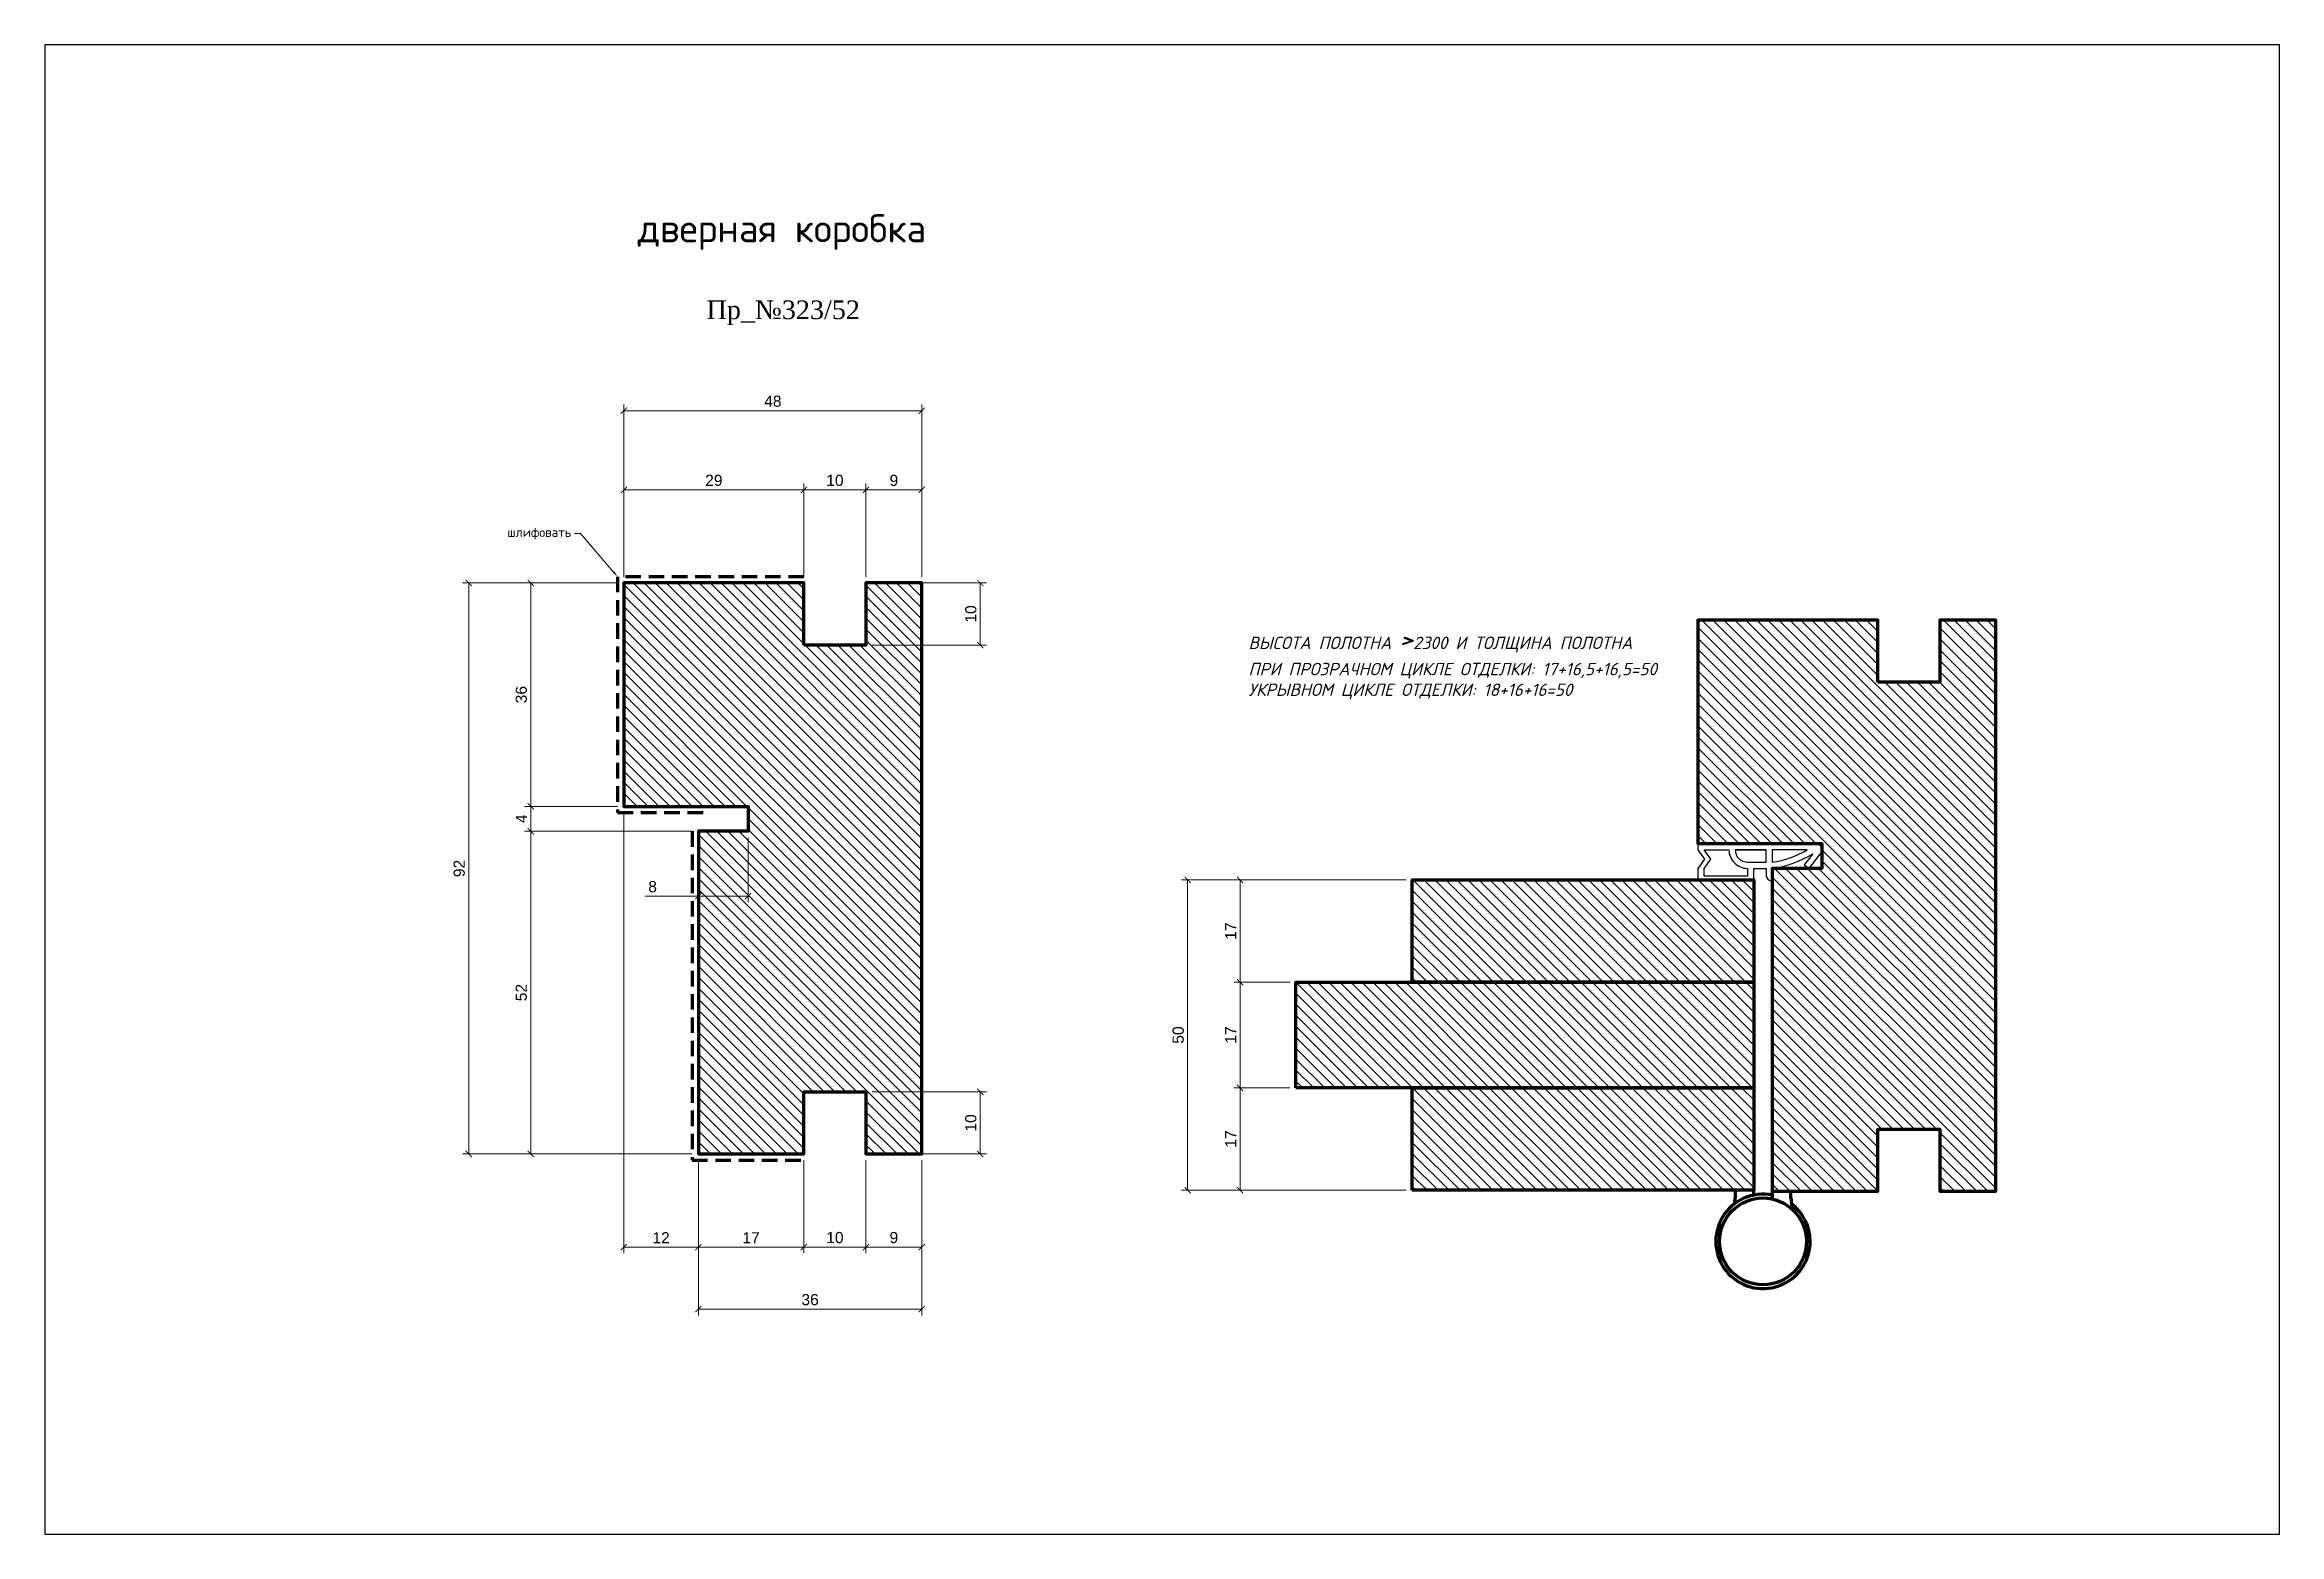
# Model space of a CAD drawing. Header units: millimetres. Extents: x 162 to 522, y -4419 to -4179.
import ezdxf
from ezdxf import colors
from ezdxf.entities.mleader import LeaderData, LeaderLine
from ezdxf.math import Vec2, Vec3

# ---------------------------------------------------------------- set-up
doc = ezdxf.new("R2010")
doc.units = ezdxf.units.MM
doc.linetypes.add('HIDDEN', pattern=[0.375, 0.25, -0.125])
doc.layers.add('Outside panel', color=7, linetype='Continuous', lineweight=18, true_color=0x7f5e57)
for name, color, linetype, lineweight in [('дб ФУРНИТУРА', 1, 'Continuous', 30), ('линия 50', 1, 'Continuous', 100), ('служебный слой РАЗМЕРЫ', 7, 'Continuous', 9)]:
    doc.layers.add(name, color=color, linetype=linetype, lineweight=lineweight)
doc.layers.add('размеры в модели', color=7, linetype='Continuous')
doc.styles.add('ELECT', font='times.ttf')
doc.styles.get("Standard").update_dxf_attribs({"font": 'arial.ttf'})
doc.styles.add('ЕСКД профили текст', font='isocpeur.ttf')
doc.styles.add('ЕСКД штамп_текст', font='isocpeur.ttf')
doc.dimstyles.new('M_1', dxfattribs={"dimtxt": 1.8, "dimasz": 1, "dimexe": 1, "dimexo": 1, "dimgap": 0.6, "dimtad": 1, "dimdec": 0, "dimdsep": 46, "dimtxsty": 'Standard', "dimblk": 'ARCHTICK', "dimcen": -5, "dimclrd": 7, "dimclre": 7, "dimclrt": 7, "dimadec": 0, "dimazin": 0, "dimtfac": 1, "dimtdec": 0, "dimtmove": 0, "dimatfit": 3, "dimfxl": 1, "dimtolj": 1, "dimtzin": 0, "dimlwd": 5, "dimlwe": 5, "dimarcsym": 0})
pattern_1 = [(135, (-310166.1104, 88364.3848), (-0.8838834765, -0.8838834765), [])]

# ---------------------------------------------------------------- blocks, each defined once
blk = doc.blocks.new('_ArchTick')
at = {"color": 0, "linetype": 'ByBlock', "const_width": 0.15}
blk.add_lwpolyline([(-0.5, -0.5), (0.5, 0.5)], dxfattribs=at)
blk = doc.blocks.new('*D22')
at = {"layer": 'Defpoints', "color": 0, "ltscale": 1000, "transparency": 16777216}
for p in [(302.92, -4237.98), (254.92, -4265.73), (302.92, -4265.73)]:
    blk.add_point(p, dxfattribs=at)
at = {"layer": 'размеры в модели', "color": 7, "lineweight": 5, "ltscale": 1000, "transparency": 16777216}
for p, q in [((254.92, -4264.73), (254.92, -4236.98)), ((302.92, -4264.73), (302.92, -4236.98)), ((254.92, -4237.98), (302.92, -4237.98))]:
    blk.add_line(p, q, dxfattribs=at)
at = {"layer": 'размеры в модели', "color": 7, "lineweight": 5, "ltscale": 1000, "transparency": 16777216, "rotation": 180}
blk.add_blockref('_ArchTick', (254.92, -4237.98), dxfattribs=at)
at = {"layer": 'размеры в модели', "color": 7, "lineweight": 5, "ltscale": 1000, "transparency": 16777216}
blk.add_blockref('_ArchTick', (302.92, -4237.98), dxfattribs=at)
at = {"layer": 'размеры в модели', "color": 7, "ltscale": 1000, "transparency": 16777216, "insert": (278.92, -4236.46), "char_height": 1.8, "attachment_point": 5}
blk.add_mtext('\\A1;48', dxfattribs=at)
blk = doc.blocks.new('*D21')
at = {"layer": 'Defpoints', "color": 0, "ltscale": 1000, "transparency": 16777216}
for p in [(283.92, -4357.73), (293.92, -4357.73), (283.92, -4372.73)]:
    blk.add_point(p, dxfattribs=at)
at = {"layer": 'размеры в модели', "color": 7, "lineweight": 5, "ltscale": 1000, "transparency": 16777216}
for p, q in [((283.92, -4358.73), (283.92, -4373.73)), ((293.92, -4358.73), (293.92, -4373.73)), ((293.92, -4372.73), (283.92, -4372.73))]:
    blk.add_line(p, q, dxfattribs=at)
at = {"layer": 'размеры в модели', "color": 7, "lineweight": 5, "ltscale": 1000, "transparency": 16777216, "rotation": 180}
blk.add_blockref('_ArchTick', (283.92, -4372.73), dxfattribs=at)
at = {"layer": 'размеры в модели', "color": 7, "lineweight": 5, "ltscale": 1000, "transparency": 16777216}
blk.add_blockref('_ArchTick', (293.92, -4372.73), dxfattribs=at)
at = {"layer": 'размеры в модели', "color": 7, "ltscale": 1000, "transparency": 16777216, "insert": (288.92, -4371.21), "char_height": 1.8, "attachment_point": 5}
blk.add_mtext('\\A1;10', dxfattribs=at)
blk = doc.blocks.new('*D20')
at = {"layer": 'Defpoints', "color": 0, "ltscale": 1000, "transparency": 16777216}
for p in [(283.92, -4250.73), (283.92, -4265.73), (293.92, -4265.73)]:
    blk.add_point(p, dxfattribs=at)
at = {"layer": 'размеры в модели', "color": 7, "lineweight": 5, "ltscale": 1000, "transparency": 16777216}
for p, q in [((283.92, -4264.73), (283.92, -4249.73)), ((293.92, -4250.73), (283.92, -4250.73)), ((293.92, -4264.73), (293.92, -4249.73))]:
    blk.add_line(p, q, dxfattribs=at)
at = {"layer": 'размеры в модели', "color": 7, "lineweight": 5, "ltscale": 1000, "transparency": 16777216, "rotation": 180}
blk.add_blockref('_ArchTick', (283.92, -4250.73), dxfattribs=at)
at = {"layer": 'размеры в модели', "color": 7, "lineweight": 5, "ltscale": 1000, "transparency": 16777216}
blk.add_blockref('_ArchTick', (293.92, -4250.73), dxfattribs=at)
at = {"layer": 'размеры в модели', "color": 7, "ltscale": 1000, "transparency": 16777216, "insert": (288.92, -4249.21), "char_height": 1.8, "attachment_point": 5}
blk.add_mtext('\\A1;10', dxfattribs=at)
blk = doc.blocks.new('*D19')
at = {"layer": 'Defpoints', "color": 0, "ltscale": 1000, "transparency": 16777216}
for p in [(293.92, -4347.73), (293.92, -4357.73), (312.34, -4357.73)]:
    blk.add_point(p, dxfattribs=at)
at = {"layer": 'размеры в модели', "color": 7, "lineweight": 5, "ltscale": 1000, "transparency": 16777216}
for p, q in [((294.92, -4347.73), (313.34, -4347.73)), ((312.34, -4347.73), (312.34, -4357.73)), ((294.92, -4357.73), (313.34, -4357.73))]:
    blk.add_line(p, q, dxfattribs=at)
for p, rotation in [((312.34, -4347.73), 90), ((312.34, -4357.73), 270)]:
    blk.add_blockref('_ArchTick', p, dxfattribs=dict(at, rotation=rotation))
at = {"layer": 'размеры в модели', "color": 7, "ltscale": 1000, "transparency": 16777216, "insert": (310.82, -4352.73), "char_height": 1.8, "attachment_point": 5, "rotation": 90}
blk.add_mtext('\\A1;10', dxfattribs=at)
blk = doc.blocks.new('*D18')
at = {"layer": 'Defpoints', "color": 0, "ltscale": 1000, "transparency": 16777216}
for p in [(293.92, -4265.73), (293.92, -4275.73), (312.34, -4275.73)]:
    blk.add_point(p, dxfattribs=at)
at = {"layer": 'размеры в модели', "color": 7, "lineweight": 5, "ltscale": 1000, "transparency": 16777216}
for p, q in [((294.92, -4265.73), (313.34, -4265.73)), ((312.34, -4265.73), (312.34, -4275.73)), ((294.92, -4275.73), (313.34, -4275.73))]:
    blk.add_line(p, q, dxfattribs=at)
for p, rotation in [((312.34, -4265.73), 90), ((312.34, -4275.73), 270)]:
    blk.add_blockref('_ArchTick', p, dxfattribs=dict(at, rotation=rotation))
at = {"layer": 'размеры в модели', "color": 7, "ltscale": 1000, "transparency": 16777216, "insert": (310.82, -4270.73), "char_height": 1.8, "attachment_point": 5, "rotation": 90}
blk.add_mtext('\\A1;10', dxfattribs=at)
blk = doc.blocks.new('*D17')
at = {"layer": 'Defpoints', "color": 0, "ltscale": 1000, "transparency": 16777216}
for p in [(254.92, -4265.73), (229.92, -4357.73), (266.92, -4357.73)]:
    blk.add_point(p, dxfattribs=at)
at = {"layer": 'размеры в модели', "color": 7, "lineweight": 5, "ltscale": 1000, "transparency": 16777216}
for p, q in [((253.92, -4265.73), (228.92, -4265.73)), ((229.92, -4265.73), (229.92, -4357.73)), ((265.92, -4357.73), (228.92, -4357.73))]:
    blk.add_line(p, q, dxfattribs=at)
for p, rotation in [((229.92, -4265.73), 90), ((229.92, -4357.73), 270)]:
    blk.add_blockref('_ArchTick', p, dxfattribs=dict(at, rotation=rotation))
at = {"layer": 'размеры в модели', "color": 7, "ltscale": 1000, "transparency": 16777216, "insert": (228.4, -4311.73), "char_height": 1.8, "attachment_point": 5, "rotation": 90}
blk.add_mtext('\\A1;92', dxfattribs=at)
blk = doc.blocks.new('*D16')
at = {"layer": 'Defpoints', "color": 0, "ltscale": 1000, "transparency": 16777216}
for p in [(254.92, -4265.73), (239.92, -4301.73), (254.92, -4301.73)]:
    blk.add_point(p, dxfattribs=at)
at = {"layer": 'размеры в модели', "color": 7, "lineweight": 5, "ltscale": 1000, "transparency": 16777216}
for p, q in [((253.92, -4265.73), (238.92, -4265.73)), ((239.92, -4265.73), (239.92, -4301.73)), ((253.92, -4301.73), (238.92, -4301.73))]:
    blk.add_line(p, q, dxfattribs=at)
for p, rotation in [((239.92, -4265.73), 90), ((239.92, -4301.73), 270)]:
    blk.add_blockref('_ArchTick', p, dxfattribs=dict(at, rotation=rotation))
at = {"layer": 'размеры в модели', "color": 7, "ltscale": 1000, "transparency": 16777216, "insert": (238.4, -4283.73), "char_height": 1.8, "attachment_point": 5, "rotation": 90}
blk.add_mtext('\\A1;36', dxfattribs=at)
blk = doc.blocks.new('*D14')
at = {"layer": 'Defpoints', "color": 0, "ltscale": 1000, "transparency": 16777216}
for p in [(266.92, -4305.73), (239.92, -4357.73), (266.92, -4357.73)]:
    blk.add_point(p, dxfattribs=at)
at = {"layer": 'размеры в модели', "color": 7, "lineweight": 5, "ltscale": 1000, "transparency": 16777216}
for p, q in [((265.92, -4305.73), (238.92, -4305.73)), ((239.92, -4305.73), (239.92, -4357.73)), ((265.92, -4357.73), (238.92, -4357.73))]:
    blk.add_line(p, q, dxfattribs=at)
for p, rotation in [((239.92, -4305.73), 90), ((239.92, -4357.73), 270)]:
    blk.add_blockref('_ArchTick', p, dxfattribs=dict(at, rotation=rotation))
at = {"layer": 'размеры в модели', "color": 7, "ltscale": 1000, "transparency": 16777216, "insert": (238.4, -4331.73), "char_height": 1.8, "attachment_point": 5, "rotation": 90}
blk.add_mtext('\\A1;52', dxfattribs=at)
blk = doc.blocks.new('*D12')
at = {"layer": 'Defpoints', "color": 0, "ltscale": 1000, "transparency": 16777216}
for p in [(266.92, -4305.73), (274.92, -4305.73), (274.92, -4316.18)]:
    blk.add_point(p, dxfattribs=at)
at = {"layer": 'размеры в модели', "color": 7, "lineweight": 5, "ltscale": 1000, "transparency": 16777216}
for p, q in [((266.92, -4306.73), (266.92, -4317.18)), ((274.92, -4306.73), (274.92, -4317.18)), ((266.92, -4316.18), (258.36, -4316.18)), ((274.92, -4316.18), (266.92, -4316.18))]:
    blk.add_line(p, q, dxfattribs=at)
at = {"layer": 'размеры в модели', "color": 7, "lineweight": 5, "ltscale": 1000, "transparency": 16777216, "rotation": 180}
blk.add_blockref('_ArchTick', (266.92, -4316.18), dxfattribs=at)
at = {"layer": 'размеры в модели', "color": 7, "lineweight": 5, "ltscale": 1000, "transparency": 16777216}
blk.add_blockref('_ArchTick', (274.92, -4316.18), dxfattribs=at)
at = {"layer": 'размеры в модели', "color": 7, "ltscale": 1000, "transparency": 16777216, "insert": (259.55, -4314.67), "char_height": 1.8, "attachment_point": 5}
blk.add_mtext('\\A1;8', dxfattribs=at)
blk = doc.blocks.new('*D11')
at = {"layer": 'Defpoints', "color": 0, "ltscale": 1000, "transparency": 16777216}
for p in [(266.92, -4357.73), (302.92, -4357.73), (266.92, -4382.73)]:
    blk.add_point(p, dxfattribs=at)
at = {"layer": 'размеры в модели', "color": 7, "lineweight": 5, "ltscale": 1000, "transparency": 16777216}
for p, q in [((266.92, -4358.73), (266.92, -4383.73)), ((302.92, -4358.73), (302.92, -4383.73)), ((302.92, -4382.73), (266.92, -4382.73))]:
    blk.add_line(p, q, dxfattribs=at)
at = {"layer": 'размеры в модели', "color": 7, "lineweight": 5, "ltscale": 1000, "transparency": 16777216, "rotation": 180}
blk.add_blockref('_ArchTick', (266.92, -4382.73), dxfattribs=at)
at = {"layer": 'размеры в модели', "color": 7, "lineweight": 5, "ltscale": 1000, "transparency": 16777216}
blk.add_blockref('_ArchTick', (302.92, -4382.73), dxfattribs=at)
at = {"layer": 'размеры в модели', "color": 7, "ltscale": 1000, "transparency": 16777216, "insert": (284.92, -4381.21), "char_height": 1.8, "attachment_point": 5}
blk.add_mtext('\\A1;36', dxfattribs=at)
blk = doc.blocks.new('*D10')
at = {"layer": 'Defpoints', "color": 0, "ltscale": 1000, "transparency": 16777216}
for p in [(293.92, -4250.73), (293.92, -4265.73), (302.92, -4265.73)]:
    blk.add_point(p, dxfattribs=at)
at = {"layer": 'размеры в модели', "color": 7, "lineweight": 5, "ltscale": 1000, "transparency": 16777216}
for p, q in [((293.92, -4264.73), (293.92, -4249.73)), ((302.92, -4250.73), (293.92, -4250.73)), ((302.92, -4264.73), (302.92, -4249.73))]:
    blk.add_line(p, q, dxfattribs=at)
at = {"layer": 'размеры в модели', "color": 7, "lineweight": 5, "ltscale": 1000, "transparency": 16777216, "rotation": 180}
blk.add_blockref('_ArchTick', (293.92, -4250.73), dxfattribs=at)
at = {"layer": 'размеры в модели', "color": 7, "lineweight": 5, "ltscale": 1000, "transparency": 16777216}
blk.add_blockref('_ArchTick', (302.92, -4250.73), dxfattribs=at)
at = {"layer": 'размеры в модели', "color": 7, "ltscale": 1000, "transparency": 16777216, "insert": (298.42, -4249.21), "char_height": 1.8, "attachment_point": 5}
blk.add_mtext('\\A1;9', dxfattribs=at)
blk = doc.blocks.new('*D9')
at = {"layer": 'Defpoints', "color": 0, "ltscale": 1000, "transparency": 16777216}
for p in [(254.92, -4250.73), (254.92, -4265.73), (283.92, -4265.73)]:
    blk.add_point(p, dxfattribs=at)
at = {"layer": 'размеры в модели', "color": 7, "lineweight": 5, "ltscale": 1000, "transparency": 16777216}
for p, q in [((254.92, -4264.73), (254.92, -4249.73)), ((283.92, -4250.73), (254.92, -4250.73)), ((283.92, -4264.73), (283.92, -4249.73))]:
    blk.add_line(p, q, dxfattribs=at)
at = {"layer": 'размеры в модели', "color": 7, "lineweight": 5, "ltscale": 1000, "transparency": 16777216, "rotation": 180}
blk.add_blockref('_ArchTick', (254.92, -4250.73), dxfattribs=at)
at = {"layer": 'размеры в модели', "color": 7, "lineweight": 5, "ltscale": 1000, "transparency": 16777216}
blk.add_blockref('_ArchTick', (283.92, -4250.73), dxfattribs=at)
at = {"layer": 'размеры в модели', "color": 7, "ltscale": 1000, "transparency": 16777216, "insert": (269.42, -4249.21), "char_height": 1.8, "attachment_point": 5}
blk.add_mtext('\\A1;29', dxfattribs=at)
blk = doc.blocks.new('*D8')
at = {"layer": 'Defpoints', "color": 0, "ltscale": 1000, "transparency": 16777216}
for p in [(293.92, -4357.73), (302.92, -4357.73), (293.92, -4372.73)]:
    blk.add_point(p, dxfattribs=at)
at = {"layer": 'размеры в модели', "color": 7, "lineweight": 5, "ltscale": 1000, "transparency": 16777216}
for p, q in [((293.92, -4358.73), (293.92, -4373.73)), ((302.92, -4358.73), (302.92, -4373.73)), ((302.92, -4372.73), (293.92, -4372.73))]:
    blk.add_line(p, q, dxfattribs=at)
at = {"layer": 'размеры в модели', "color": 7, "lineweight": 5, "ltscale": 1000, "transparency": 16777216, "rotation": 180}
blk.add_blockref('_ArchTick', (293.92, -4372.73), dxfattribs=at)
at = {"layer": 'размеры в модели', "color": 7, "lineweight": 5, "ltscale": 1000, "transparency": 16777216}
blk.add_blockref('_ArchTick', (302.92, -4372.73), dxfattribs=at)
at = {"layer": 'размеры в модели', "color": 7, "ltscale": 1000, "transparency": 16777216, "insert": (298.42, -4371.21), "char_height": 1.8, "attachment_point": 5}
blk.add_mtext('\\A1;9', dxfattribs=at)
blk = doc.blocks.new('*D7')
at = {"layer": 'Defpoints', "color": 0, "ltscale": 1000, "transparency": 16777216}
for p in [(266.92, -4357.73), (283.92, -4357.73), (266.92, -4372.73)]:
    blk.add_point(p, dxfattribs=at)
at = {"layer": 'размеры в модели', "color": 7, "lineweight": 5, "ltscale": 1000, "transparency": 16777216}
for p, q in [((266.92, -4358.73), (266.92, -4373.73)), ((283.92, -4358.73), (283.92, -4373.73)), ((283.92, -4372.73), (266.92, -4372.73))]:
    blk.add_line(p, q, dxfattribs=at)
at = {"layer": 'размеры в модели', "color": 7, "lineweight": 5, "ltscale": 1000, "transparency": 16777216, "rotation": 180}
blk.add_blockref('_ArchTick', (266.92, -4372.73), dxfattribs=at)
at = {"layer": 'размеры в модели', "color": 7, "lineweight": 5, "ltscale": 1000, "transparency": 16777216}
blk.add_blockref('_ArchTick', (283.92, -4372.73), dxfattribs=at)
at = {"layer": 'размеры в модели', "color": 7, "ltscale": 1000, "transparency": 16777216, "insert": (275.42, -4371.23), "char_height": 1.8, "attachment_point": 5}
blk.add_mtext('\\A1;17', dxfattribs=at)
blk = doc.blocks.new('*D6')
at = {"layer": 'Defpoints', "color": 0, "ltscale": 1000, "transparency": 16777216}
for p in [(354.19, -4347.07), (363.2, -4347.07), (381.94, -4363.57)]:
    blk.add_point(p, dxfattribs=at)
at = {"layer": 'размеры в модели', "color": 7, "lineweight": 5, "ltscale": 1000, "transparency": 16777216}
for p, q in [((362.2, -4347.07), (353.19, -4347.07)), ((354.19, -4363.57), (354.19, -4347.07)), ((380.94, -4363.57), (353.19, -4363.57))]:
    blk.add_line(p, q, dxfattribs=at)
for p, rotation in [((354.19, -4347.07), 90), ((354.19, -4363.57), 270)]:
    blk.add_blockref('_ArchTick', p, dxfattribs=dict(at, rotation=rotation))
at = {"layer": 'размеры в модели', "color": 7, "ltscale": 1000, "transparency": 16777216, "insert": (352.69, -4355.32), "char_height": 1.8, "attachment_point": 5, "rotation": 90}
blk.add_mtext('\\A1;17', dxfattribs=at)
blk = doc.blocks.new('*D5')
at = {"layer": 'Defpoints', "color": 0, "ltscale": 1000, "transparency": 16777216}
for p in [(381.94, -4313.57), (354.19, -4330.07), (363.2, -4330.07)]:
    blk.add_point(p, dxfattribs=at)
at = {"layer": 'размеры в модели', "color": 7, "lineweight": 5, "ltscale": 1000, "transparency": 16777216}
for p, q in [((380.94, -4313.57), (353.19, -4313.57)), ((354.19, -4313.57), (354.19, -4330.07)), ((362.2, -4330.07), (353.19, -4330.07))]:
    blk.add_line(p, q, dxfattribs=at)
for p, rotation in [((354.19, -4313.57), 90), ((354.19, -4330.07), 270)]:
    blk.add_blockref('_ArchTick', p, dxfattribs=dict(at, rotation=rotation))
at = {"layer": 'размеры в модели', "color": 7, "ltscale": 1000, "transparency": 16777216, "insert": (352.69, -4321.82), "char_height": 1.8, "attachment_point": 5, "rotation": 90}
blk.add_mtext('\\A1;17', dxfattribs=at)
blk = doc.blocks.new('*D4')
at = {"layer": 'Defpoints', "color": 0, "ltscale": 1000, "transparency": 16777216}
for p in [(363.2, -4330.07), (354.19, -4347.07), (363.2, -4347.07)]:
    blk.add_point(p, dxfattribs=at)
at = {"layer": 'размеры в модели', "color": 7, "lineweight": 5, "ltscale": 1000, "transparency": 16777216}
for p, q in [((362.2, -4330.07), (353.19, -4330.07)), ((354.19, -4330.07), (354.19, -4347.07)), ((362.2, -4347.07), (353.19, -4347.07))]:
    blk.add_line(p, q, dxfattribs=at)
for p, rotation in [((354.19, -4330.07), 90), ((354.19, -4347.07), 270)]:
    blk.add_blockref('_ArchTick', p, dxfattribs=dict(at, rotation=rotation))
at = {"layer": 'размеры в модели', "color": 7, "ltscale": 1000, "transparency": 16777216, "insert": (352.69, -4338.57), "char_height": 1.8, "attachment_point": 5, "rotation": 90}
blk.add_mtext('\\A1;17', dxfattribs=at)
blk = doc.blocks.new('*D3')
at = {"layer": 'Defpoints', "color": 0, "ltscale": 1000, "transparency": 16777216}
for p in [(381.94, -4313.57), (345.75, -4363.57), (381.94, -4363.57)]:
    blk.add_point(p, dxfattribs=at)
at = {"layer": 'размеры в модели', "color": 7, "lineweight": 5, "ltscale": 1000, "transparency": 16777216}
for p, q in [((380.94, -4313.57), (344.75, -4313.57)), ((345.75, -4313.57), (345.75, -4363.57)), ((380.94, -4363.57), (344.75, -4363.57))]:
    blk.add_line(p, q, dxfattribs=at)
for p, rotation in [((345.75, -4313.57), 90), ((345.75, -4363.57), 270)]:
    blk.add_blockref('_ArchTick', p, dxfattribs=dict(at, rotation=rotation))
at = {"layer": 'размеры в модели', "color": 7, "ltscale": 1000, "transparency": 16777216, "insert": (344.23, -4338.57), "char_height": 1.8, "attachment_point": 5, "rotation": 90}
blk.add_mtext('\\A1;50', dxfattribs=at)
blk = doc.blocks.new('уплотнитель дверной')
at = {"layer": 'дб ФУРНИТУРА'}
for points in [[(11, -4), (11, -5.02, 0.414214), (12, -6.02), (12, -4, 0.106843), (18.5, -1.62), (17.13, -3.39), (17.92, -4), (19.7, -1.71, 0.668179), (19, 0), (0, 0), (0, -1), (1.08, -2.5), (0, -4), (0, -6), (9, -6), (9, -4), (11, -4)], [(1, -4), (2.08, -2.5), (1, -1), (5.01, -1, 0.414214), (8, -3.99), (8, -5.26), (1, -5.26), (1, -4)], [(17.6, -1), (12, -1), (12, -2.99, 0.097502), (17.6, -1, -2.100397)]]:
    blk.add_lwpolyline(points, format="xyb", dxfattribs=at)
blk.add_lwpolyline([(6.01, -1, 0.414214), (8, -2.99), (11, -2.99), (11, -1)], format="xyb", close=True, dxfattribs=at)
blk.add_lwpolyline([(6.01, -1), (11, -1)], dxfattribs=at)

msp = doc.modelspace()

# ---------------------------------------------------------------- hatches: boundary and pattern name
at = {"layer": 'Outside panel', "ltscale": 1000}
h = msp.add_hatch(dxfattribs=at)
h.set_pattern_fill('ANSI31', color=256, scale=10, angle=90)
h.set_pattern_definition(pattern_1)
h.paths.add_polyline_path([(254.92, -4265.73), (283.92, -4265.73), (283.92, -4275.73), (292.92, -4275.73), (293.92, -4275.73), (293.92, -4265.73), (302.92, -4265.73), (302.92, -4357.73), (293.92, -4357.73), (293.92, -4347.73), (283.92, -4347.73), (283.92, -4357.73), (266.92, -4357.73), (266.92, -4305.73), (274.92, -4305.73), (274.92, -4301.73), (254.92, -4301.73)])
h = msp.add_hatch(dxfattribs=at)
h.set_pattern_fill('ANSI31', color=256, scale=10, angle=90)
h.set_pattern_definition(pattern_1)
h.paths.add_polyline_path([(427.94, -4271.73), (456.94, -4271.73), (456.94, -4281.73), (465.94, -4281.73), (466.94, -4281.73), (466.94, -4271.73), (475.94, -4271.73), (475.94, -4363.73), (466.94, -4363.73), (466.94, -4353.73), (456.94, -4353.73), (456.94, -4363.73), (439.94, -4363.73), (439.94, -4311.73), (447.94, -4311.73), (447.94, -4307.73), (427.94, -4307.73)])
h = msp.add_hatch(dxfattribs=at)
h.set_pattern_fill('ANSI31', color=256, scale=10, angle=90)
h.set_pattern_definition(pattern_1)
h.paths.add_polyline_path([(436.94, -4313.57), (381.94, -4313.57), (381.94, -4330.07), (436.94, -4330.07)])
h = msp.add_hatch(dxfattribs=at)
h.set_pattern_fill('ANSI31', color=256, scale=10, angle=90)
h.set_pattern_definition(pattern_1)
h.paths.add_polyline_path([(436.94, -4330.07), (363.2, -4330.07), (363.2, -4347.07), (436.94, -4347.07)])
h = msp.add_hatch(dxfattribs=at)
h.set_pattern_fill('ANSI31', color=256, scale=10, angle=90)
h.set_pattern_definition(pattern_1)
h.paths.add_polyline_path([(436.94, -4347.07), (381.94, -4347.07), (381.94, -4363.57), (436.94, -4363.57)])

# ---------------------------------------------------------------- linework, layer by layer
at = {"color": 6, "ltscale": 1000}
msp.add_lwpolyline([(161.62, -4419.01), (521.62, -4419.01), (521.62, -4179.01), (161.62, -4179.01)], close=True, dxfattribs=at)
at = {"layer": 'линия 50', "color": 7}
for p, q in [((433.94, -4363.57), (433.94, -4364.84)), ((436.94, -4364.37), (436.94, -4363.57)), ((439.94, -4363.57), (439.94, -4364.99)), ((442.94, -4364.84), (442.94, -4363.57))]:
    msp.add_line(p, q, dxfattribs=at)
at = {"layer": 'линия 50', "color": 1, "linetype": 'HIDDEN', "ltscale": 10, "true_color": 0xff0909}
for points in [[(283.92, -4264.73), (253.92, -4264.73), (253.92, -4302.73), (267.92, -4302.73)], [(265.92, -4305.73), (265.92, -4358.73), (283.92, -4358.73)]]:
    msp.add_lwpolyline(points, dxfattribs=at)
at = {"layer": 'линия 50', "color": 7}
for points in [[(283.92, -4275.73), (283.92, -4265.73), (254.92, -4265.73), (254.92, -4265.73), (254.92, -4265.73), (254.92, -4301.73), (274.92, -4301.73), (274.92, -4305.73), (266.92, -4305.73), (266.92, -4357.73), (283.92, -4357.73), (283.92, -4347.73), (293.92, -4347.73), (293.92, -4357.73), (293.92, -4357.73), (302.92, -4357.73), (302.92, -4265.73), (299.92, -4265.73), (299.92, -4265.73), (293.92, -4265.73), (293.92, -4275.73), (283.92, -4275.73)], [(456.94, -4281.73), (456.94, -4271.73), (427.94, -4271.73), (427.94, -4271.73), (427.94, -4271.73), (427.94, -4307.73), (447.94, -4307.73), (447.94, -4311.73), (439.94, -4311.73), (439.94, -4363.73), (456.94, -4363.73), (456.94, -4353.73), (466.94, -4353.73), (466.94, -4363.73), (466.94, -4363.73), (475.94, -4363.73), (475.94, -4271.73), (472.94, -4271.73), (472.94, -4271.73), (466.94, -4271.73), (466.94, -4281.73), (456.94, -4281.73)]]:
    msp.add_lwpolyline(points, dxfattribs=at)
for points in [[(381.94, -4330.07), (381.94, -4313.57), (436.94, -4313.57), (436.94, -4330.07)], [(363.2, -4347.07), (363.2, -4330.07), (436.94, -4330.07), (436.94, -4347.07)], [(381.94, -4363.57), (381.94, -4347.07), (436.94, -4347.07), (436.94, -4363.57)]]:
    msp.add_lwpolyline(points, close=True, dxfattribs=at)
msp.add_circle((438.44, -4371.82), 7, dxfattribs=at)
for centre, radius, start, end in [((438.44, -4371.82), 7.6, 78.6169, 0), ((429.94, -4364.84), 4, 346.3816, 0), ((446.94, -4364.84), 4, 180, 219.4006), ((438.44, -4371.82), 7.6, 0, 52.6341)]:
    msp.add_arc(centre, radius, start, end, dxfattribs=at)

# ---------------------------------------------------------------- block references
at = {"layer": 'дб ФУРНИТУРА'}
msp.add_blockref('уплотнитель дверной', (427.94, -4307.73), dxfattribs=at)

# ---------------------------------------------------------------- texts
at = {"color": 7, "ltscale": 1000, "style": 'ELECT'}
msp.add_text('Пр_№323/52', height=3, dxfattribs=at).set_placement((268.24, -4223.22))
at = {"color": 7, "ltscale": 1000, "insert": (355.55, -4273.05), "char_height": 2, "attachment_point": 1, "style": 'ELECT'}
msp.add_mtext_dynamic_manual_height_columns('{\\fISOCPEUR|b0|i1|c204|p34;ВЫСОТА ПОЛОТНА \\H1.66667x;>\\H0.6x;2300 И ТОЛЩИНА ПОЛОТНА\\PПРИ ПРОЗРАЧНОМ ЦИКЛЕ ОТДЕЛКИ: 17+16,5+16,5=50\\PУКРЫВНОМ ЦИКЛЕ ОТДЕЛКИ: 18+16+16=50}', width=143.9679, gutter_width=15, heights=[0], dxfattribs=at)
at = {"layer": 'служебный слой РАЗМЕРЫ', "insert": (257.16, -4206.34), "char_height": 4.5, "attachment_point": 1, "style": 'ЕСКД штамп_текст'}
msp.add_mtext_dynamic_manual_height_columns('{\\fISOCPEUR|b1|i0|c204|p34;дверная коробка}', width=68.5328, gutter_width=15, heights=[0], dxfattribs=at)

# ---------------------------------------------------------------- dimensions: what is measured, and where the dimension line sits
at = {"layer": 'размеры в модели', "color": 5, "ltscale": 1000}
for base, p1, p2, picture, middle in [((302.92, -4237.98), (254.92, -4265.73), (302.92, -4265.73), '*D22', (278.92, -4236.46)), ((254.92, -4250.73), (283.92, -4265.73), (254.92, -4265.73), '*D9', (269.42, -4249.21)), ((283.92, -4250.73), (293.92, -4265.73), (283.92, -4265.73), '*D20', (288.92, -4249.21)), ((293.92, -4250.73), (302.92, -4265.73), (293.92, -4265.73), '*D10', (298.42, -4249.21)), ((266.92, -4382.73), (302.92, -4357.73), (266.92, -4357.73), '*D11', (284.92, -4381.21)), ((266.92, -4372.73), (283.92, -4357.73), (266.92, -4357.73), '*D7', (275.42, -4371.23)), ((283.92, -4372.73), (293.92, -4357.73), (283.92, -4357.73), '*D21', (288.92, -4371.21)), ((293.92, -4372.73), (302.92, -4357.73), (293.92, -4357.73), '*D8', (298.42, -4371.21))]:
    dim = msp.add_linear_dim(base=base, p1=p1, p2=p2, dimstyle='M_1', dxfattribs=at)
    dim.commit()
    dim.dimension.update_dxf_attribs({"geometry": picture, "text_midpoint": middle})
for base, p1, p2, picture, middle in [((229.92, -4357.73), (254.92, -4265.73), (266.92, -4357.73), '*D17', (228.4, -4311.73)), ((239.92, -4301.73), (254.92, -4265.73), (254.92, -4301.73), '*D16', (238.4, -4283.73)), ((312.34, -4275.73), (293.92, -4265.73), (293.92, -4275.73), '*D18', (310.82, -4270.73)), ((239.92, -4357.73), (266.92, -4305.73), (266.92, -4357.73), '*D14', (238.4, -4331.73)), ((345.75, -4363.57), (381.94, -4313.57), (381.94, -4363.57), '*D3', (344.23, -4338.57)), ((354.193298, -4330.07324587), (381.93822551, -4313.57324587), (363.19999787, -4330.07324587), '*D5', (352.68961451, -4321.82324587)), ((354.19, -4347.07), (363.2, -4330.07), (363.2, -4347.07), '*D4', (352.69, -4338.57)), ((312.34, -4357.73), (293.92, -4347.73), (293.92, -4357.73), '*D19', (310.82, -4352.73)), ((354.193298, -4347.07324587), (381.93822551, -4363.57324587), (363.19999787, -4347.07324587), '*D6', (352.68961451, -4355.32324587))]:
    dim = msp.add_linear_dim(base=base, p1=p1, p2=p2, angle=90, dimstyle='M_1', dxfattribs=at)
    dim.commit()
    dim.dimension.update_dxf_attribs({"geometry": picture, "text_midpoint": middle})
msp.add_linear_dim(base=(239.92, -4301.73), p1=(266.92, -4305.73), p2=(254.92, -4301.73), angle=90, dimstyle='M_1', dxfattribs=at).render()
msp.add_linear_dim(base=(266.92, -4372.73), p1=(254.92, -4301.73), p2=(266.92, -4357.73), dimstyle='M_1', dxfattribs=at).render()
dim = msp.add_linear_dim(base=(274.92, -4316.18), p1=(266.92, -4305.73), p2=(274.92, -4305.73), dimstyle='M_1', dxfattribs=at)
dim.commit()
dim.dimension.update_dxf_attribs({"geometry": '*D12', "text_midpoint": (259.55, -4316.18), "dimtype": 128})

# ---------------------------------------------------------------- leaders
at = {"layer": 'служебный слой РАЗМЕРЫ'}
ml = msp.add_multileader_mtext('Standard', dxfattribs=at)
ml.set_content('\\A1;шлифовать', color=256, style='ЕСКД профили текст')
ml.set_leader_properties(color=256, linetype='ByLayer', lineweight=-1)
ml.build(insert=Vec2(0, 0))
ml.multileader.update_dxf_attribs({"dogleg_length": 1, "arrow_head_size": 1})
ctx = ml.context
ctx.base_point, ctx.char_height, ctx.arrow_head_size, ctx.landing_gap_size, ctx.plane_origin = Vec3(235.75, -4257.78), 1.5, 1, 0.5, Vec3(277.99, -4229.9)
ctx.text_align_type = 2
notes = []
notes.append((ctx, [(0, (1, 1, 0), (247.95, -4257.78), (-1, 0), 1, [(0, [(253.92, -4264.73)], 0, [])])]))
ctx.mtext.insert, ctx.mtext.alignment, ctx.mtext.flow_direction = Vec3(246.45, -4256.81), 3, 5
for ctx, leaders in notes:
    for number, flags, end, landing, length, lines in leaders:
        leader = LeaderData()
        leader.index, (leader.has_last_leader_line, leader.has_dogleg_vector, leader.attachment_direction) = number, flags
        leader.last_leader_point, leader.dogleg_vector, leader.dogleg_length = Vec3(end), Vec3(landing), length
        for number, points, colour, breaks in lines:
            line = LeaderLine()
            line.index, line.vertices, line.color, line.breaks = number, Vec3.list(points), colors.encode_raw_color(colour), breaks
            leader.lines.append(line)
        ctx.leaders.append(leader)

doc.saveas('drawing.dxf')
